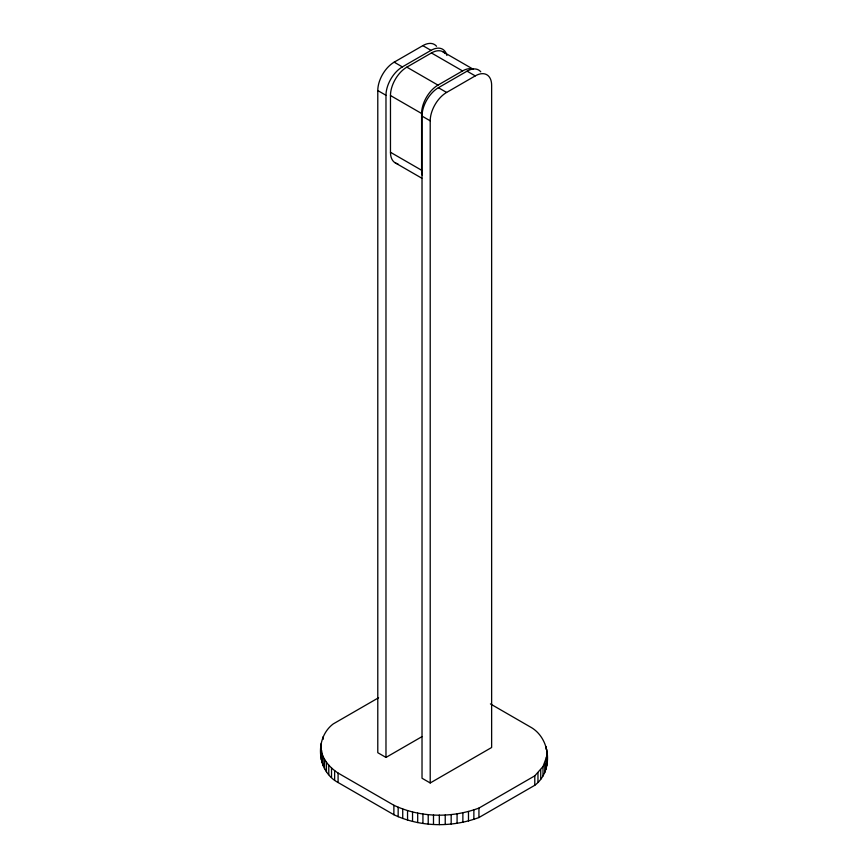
<?xml version="1.0" encoding="UTF-8"?>
<svg xmlns="http://www.w3.org/2000/svg" width="868" height="868" viewBox="0 0 868 868"><rect width="100%" height="100%" fill="white"/><g stroke="black" fill="none" stroke-linecap="round" stroke-linejoin="round"><path stroke-width="1.3" d="M490.398 703.905L529.914 726.722C550.985 737.865 553.795 770.979 534.786 785.29L478.941 817.537C451.772 827.66 420.221 827.193 393.877 814.726L338.086 782.513C317.015 771.37 314.205 738.256 333.214 723.934L378.589 697.742M320.976 756.278L321.702 750.57M546.797 765.826L547.024 752.957M320.976 746.816C321.106 758.003 329.178 767.214 338.086 773.052L393.877 805.265C420.221 817.732 451.772 818.198 478.941 808.075L534.786 775.84L542.999 766.553L546.797 756.375M421.902 736.682L385.978 757.428L377.786 752.697L377.786 90.554A23.176 13.378 -60 0 1 394.17 62.17L422.825 45.635A23.176 13.378 -60 0 1 436.539 46.275M385.978 757.428L385.978 95.285A23.176 13.378 -60 0 1 402.361 66.901L431.016 50.366A23.176 13.378 -60 0 1 446.901 55.476M397.891 163.835A23.176 13.378 -60 0 1 390.47 152.28L390.47 95.523A23.176 13.378 -60 0 1 406.853 67.14L431.429 52.959A23.165 13.378 -60 0 1 445.143 53.61M422.239 175.086A23.176 13.378 -60 0 1 421.598 170.247L421.598 113.491A23.176 13.378 -60 0 1 437.982 85.118L462.557 70.926A23.165 13.378 -60 0 1 472.886 69.201M467.06 71.165L475.252 75.896A23.176 13.378 -60 0 1 491.635 85.357L491.635 747.5L430.213 782.969L422.022 778.238L422.022 116.095A23.176 13.378 -60 0 1 438.405 87.711L467.06 71.165A23.176 13.378 -60 0 1 480.774 71.816M430.213 782.969L430.213 120.826A23.176 13.378 -60 0 1 446.597 92.442L475.252 75.896M443.016 51.809L472.995 69.115M422.825 45.635L431.016 50.366M431.429 52.959L462.557 70.926M406.853 67.151L437.982 85.118M394.17 62.17L402.361 66.901M438.405 87.711L446.597 92.442M390.47 95.523L421.598 113.491M377.786 90.554L385.978 95.285M422.022 116.095L430.213 120.826M390.47 152.28L421.598 170.247M395.276 162.88L421.794 178.2M546.319 757.026L547.024 762.419M546.764 749.594L546.764 759.055M546.091 746.545L546.091 749.247M546.048 759.804L546.048 769.265M544.779 763.211L544.779 772.672M542.999 766.553L542.999 776.014M540.721 769.797L540.721 779.258M537.965 772.9L537.965 782.361M534.786 775.84L534.786 785.29M478.941 808.075L478.941 817.537M473.863 809.909L473.863 819.37M468.481 811.504L468.481 820.954M462.872 812.817L462.872 822.278M457.078 813.848L457.078 823.309M451.176 814.575L451.176 824.036M445.23 815.009L445.23 824.47M439.316 815.139L439.316 824.6M433.49 814.987L433.49 824.448M428.217 814.607L428.217 824.068M422.933 813.978L422.933 823.439M417.692 813.11L417.692 822.56M412.539 811.992L412.539 821.443M407.548 810.636L407.548 820.097M402.73 809.052L402.73 818.513M398.162 807.251L398.162 816.712M393.877 805.265L393.877 814.726M338.086 773.052L338.086 782.513M334.636 770.578L334.636 780.039M331.522 767.941L331.522 777.402M328.788 765.164L328.788 774.625M326.433 762.278L326.433 771.739M324.502 759.305L324.502 768.766M323.221 736.563L323.221 739.265M322.994 756.278L322.994 765.739M321.909 753.229L321.909 762.69M321.203 743.399L321.236 759.641"/></g></svg>
